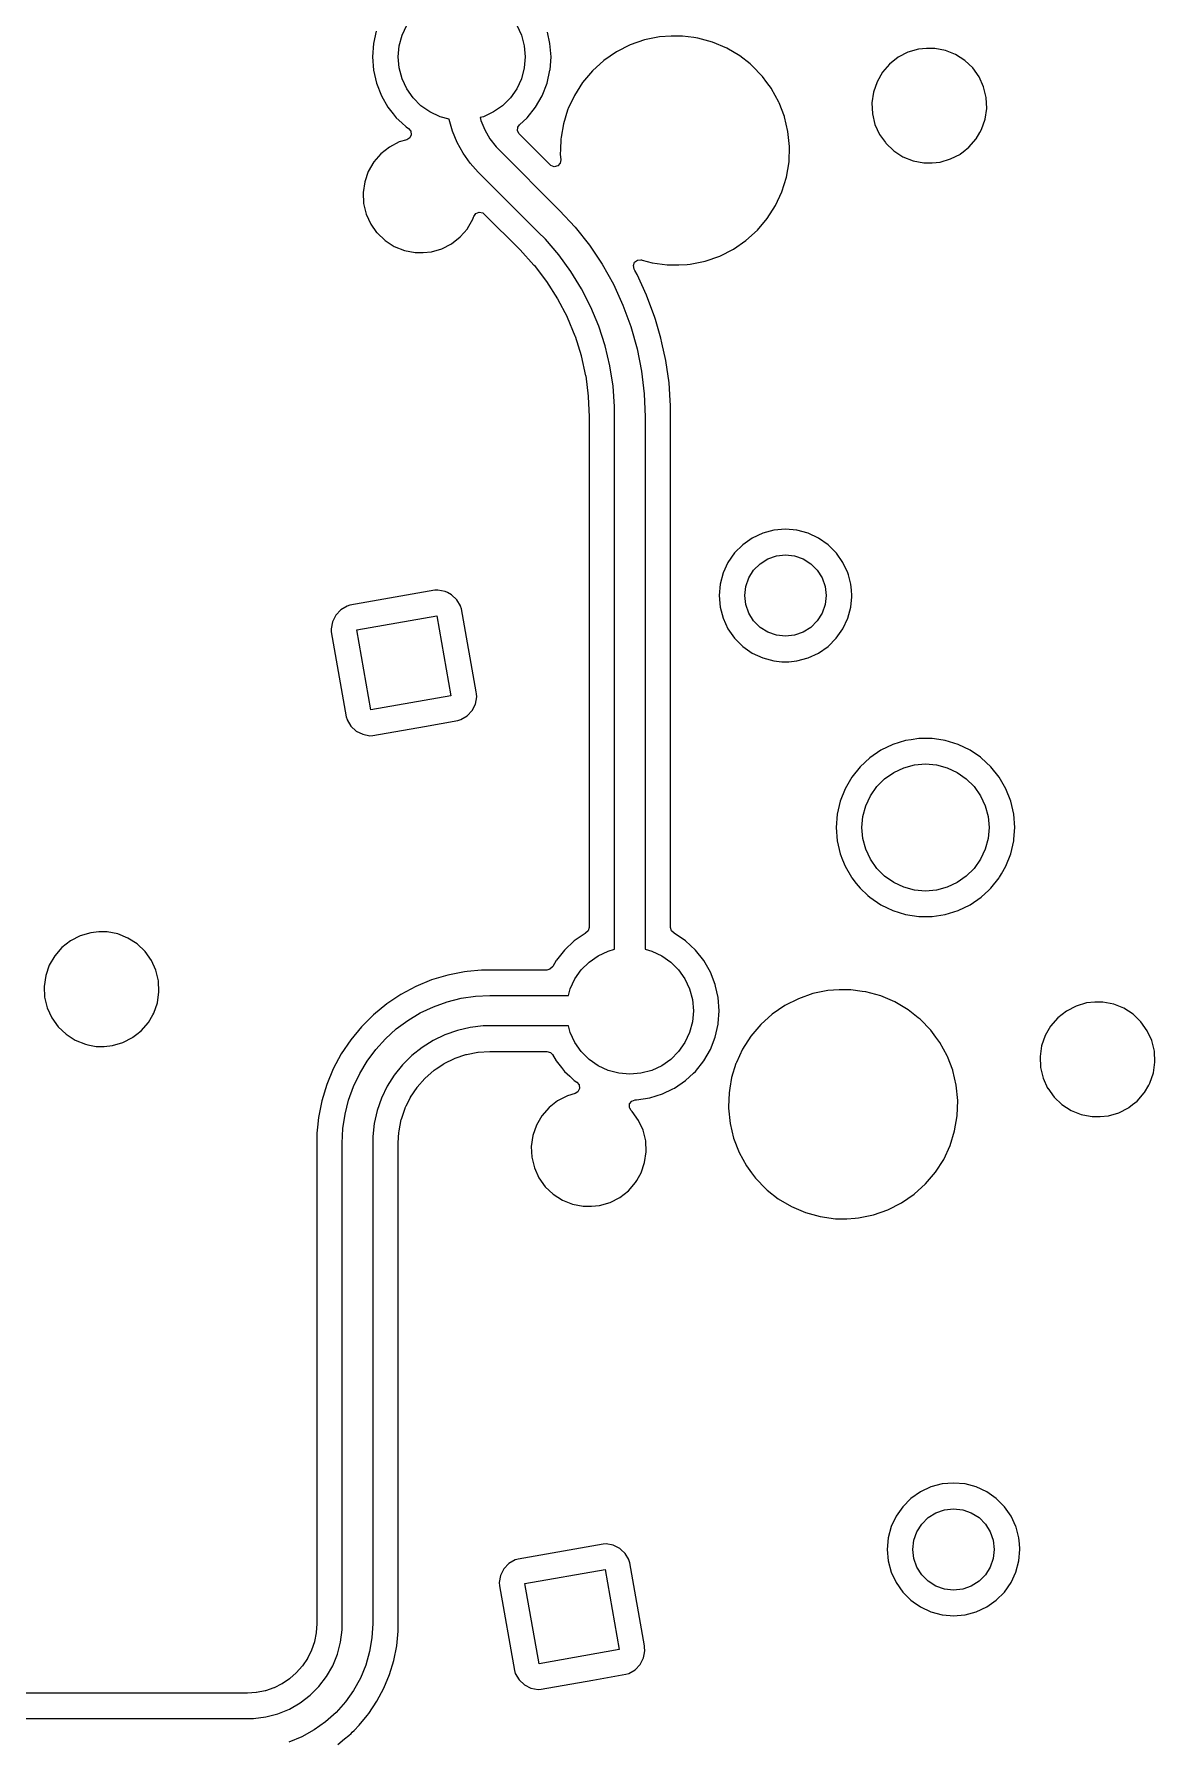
# Model space of a CAD drawing. Extents: x 68 to 346, y -197 to -84.
# Drawn here: x 292.09 to 314.13, y -155.06 to -121.51 of the extents above; entities that cross this region are included whole.
import ezdxf

# ---------------------------------------------------------------- set-up
doc = ezdxf.new("R2010")
doc.units = 0
doc.layers.add('BLACK', color=7, linetype='CONTINUOUS')

msp = doc.modelspace()

# ---------------------------------------------------------------- linework, layer by layer
at = {"layer": 'BLACK', "linetype": 'CONTINUOUS'}
for p, q in [((298.819, -121.449), (298.763, -121.693)), ((299.325, -121.527), (299.417, -121.33)), ((301.582, -121.33), (301.674, -121.527)), ((298.763, -121.693), (298.744, -121.955)), ((298.763, -121.693), (298.763, -121.693)), ((299.249, -121.955), (299.268, -121.738)), ((299.268, -121.738), (299.325, -121.527)), ((301.674, -121.527), (301.73, -121.738)), ((301.73, -121.738), (301.749, -121.955)), ((302.235, -121.693), (302.183, -121.465)), ((302.255, -121.955), (302.235, -121.693)), ((302.235, -121.693), (302.235, -121.693)), ((302.235, -121.693), (302.235, -121.693)), ((303.812, -121.718), (303.543, -121.854)), ((304.096, -121.619), (303.812, -121.718)), ((303.812, -121.718), (303.812, -121.718)), ((304.392, -121.559), (304.096, -121.619)), ((304.617, -121.544), (304.392, -121.559)), ((304.392, -121.559), (304.392, -121.559)), ((304.843, -121.544), (304.617, -121.544)), ((304.617, -121.544), (304.617, -121.544)), ((305.067, -121.574), (304.843, -121.544)), ((305.142, -121.584), (305.067, -121.574)), ((305.432, -121.664), (305.142, -121.584)), ((305.71, -121.782), (305.432, -121.664)), ((305.432, -121.664), (305.432, -121.664)), ((305.969, -121.935), (305.71, -121.782)), ((309.642, -121.787), (309.481, -121.802)), ((309.803, -121.787), (309.642, -121.787)), ((310.014, -121.828), (309.803, -121.787)), ((309.803, -121.787), (309.803, -121.787)), ((298.744, -121.955), (298.744, -121.955)), ((298.744, -121.955), (298.763, -122.217)), ((299.268, -122.172), (299.249, -121.955)), ((301.749, -121.955), (301.73, -122.172)), ((302.236, -122.208), (302.255, -121.955)), ((302.255, -121.955), (302.255, -121.955)), ((303.294, -122.025), (303.071, -122.227)), ((303.543, -121.854), (303.294, -122.025)), ((306.169, -122.093), (305.969, -121.935)), ((305.969, -121.935), (305.969, -121.935)), ((305.969, -121.935), (305.969, -121.935)), ((306.205, -122.122), (306.169, -122.093)), ((306.415, -122.339), (306.205, -122.122)), ((308.915, -122.094), (308.774, -122.257)), ((309.084, -121.962), (308.915, -122.094)), ((308.915, -122.094), (308.915, -122.094)), ((309.275, -121.863), (309.084, -121.962)), ((309.481, -121.802), (309.275, -121.863)), ((309.481, -121.802), (309.481, -121.802)), ((310.213, -121.908), (310.014, -121.828)), ((310.394, -122.024), (310.213, -121.908)), ((310.55, -122.172), (310.394, -122.024)), ((298.763, -122.217), (298.763, -122.217)), ((298.763, -122.217), (298.822, -122.472)), ((299.325, -122.382), (299.268, -122.172)), ((299.417, -122.58), (299.325, -122.382)), ((301.674, -122.382), (301.582, -122.58)), ((301.73, -122.172), (301.674, -122.382)), ((302.177, -122.472), (302.235, -122.217)), ((302.235, -122.217), (302.236, -122.208)), ((302.876, -122.457), (302.714, -122.711)), ((303.071, -122.227), (302.876, -122.457)), ((306.502, -122.457), (306.415, -122.339)), ((306.589, -122.575), (306.502, -122.457)), ((308.667, -122.443), (308.596, -122.646)), ((308.774, -122.257), (308.667, -122.443)), ((310.674, -122.347), (310.55, -122.172)), ((310.55, -122.172), (310.55, -122.172)), ((310.55, -122.172), (310.55, -122.172)), ((310.764, -122.543), (310.674, -122.347)), ((298.822, -122.472), (298.822, -122.472)), ((298.822, -122.472), (298.822, -122.472)), ((298.822, -122.472), (298.918, -122.717)), ((298.918, -122.717), (299.049, -122.944)), ((299.542, -122.758), (299.417, -122.58)), ((299.696, -122.913), (299.542, -122.758)), ((301.457, -122.758), (301.303, -122.913)), ((301.582, -122.58), (301.457, -122.758)), ((301.95, -122.944), (302.081, -122.717)), ((302.081, -122.717), (302.177, -122.472)), ((302.714, -122.711), (302.594, -122.971)), ((302.714, -122.711), (302.714, -122.711)), ((306.593, -122.581), (306.589, -122.575)), ((306.738, -122.845), (306.593, -122.581)), ((308.596, -122.646), (308.566, -122.859)), ((308.596, -122.646), (308.596, -122.646)), ((310.814, -122.752), (310.764, -122.543)), ((310.824, -122.966), (310.814, -122.752)), ((299.049, -122.944), (299.152, -123.074)), ((299.152, -123.074), (299.212, -123.149)), ((299.874, -123.037), (299.696, -122.913)), ((300.072, -123.13), (299.874, -123.037)), ((300.251, -123.178), (300.072, -123.13)), ((300.927, -123.13), (300.861, -123.147)), ((301.124, -123.037), (300.927, -123.13)), ((301.303, -122.913), (301.124, -123.037)), ((301.786, -123.149), (301.95, -122.944)), ((302.582, -123.003), (302.498, -123.272)), ((302.587, -122.984), (302.582, -123.003)), ((302.594, -122.971), (302.587, -122.984)), ((306.743, -122.859), (306.738, -122.845)), ((306.847, -123.127), (306.743, -122.859)), ((306.848, -123.134), (306.847, -123.127)), ((306.847, -123.127), (306.847, -123.127)), ((306.847, -123.127), (306.847, -123.127)), ((306.916, -123.42), (306.848, -123.134)), ((308.566, -122.859), (308.566, -122.859)), ((308.566, -122.859), (308.576, -123.074)), ((308.576, -123.074), (308.627, -123.282)), ((310.794, -123.179), (310.824, -122.966)), ((299.212, -123.149), (299.324, -123.252)), ((299.324, -123.252), (299.405, -123.327)), ((299.405, -123.327), (299.455, -123.362)), ((299.455, -123.362), (299.499, -123.416)), ((299.499, -123.416), (299.507, -123.485)), ((300.253, -123.187), (300.251, -123.178)), ((300.319, -123.417), (300.253, -123.187)), ((300.41, -123.637), (300.319, -123.417)), ((300.861, -123.147), (300.877, -123.206)), ((300.877, -123.206), (300.954, -123.391)), ((300.954, -123.391), (301.054, -123.565)), ((301.596, -123.408), (301.601, -123.339)), ((301.63, -123.47), (301.596, -123.408)), ((301.601, -123.339), (301.633, -123.291)), ((301.668, -123.508), (301.63, -123.47)), ((301.633, -123.291), (301.786, -123.149)), ((302.498, -123.272), (302.454, -123.534)), ((306.947, -123.719), (306.916, -123.42)), ((308.627, -123.282), (308.627, -123.282)), ((308.627, -123.282), (308.716, -123.478)), ((310.617, -123.567), (310.69, -123.441)), ((310.69, -123.441), (310.724, -123.382)), ((310.724, -123.382), (310.794, -123.179)), ((299.078, -123.726), (298.909, -123.859)), ((299.269, -123.627), (299.078, -123.726)), ((299.42, -123.583), (299.269, -123.627)), ((299.476, -123.548), (299.42, -123.583)), ((299.507, -123.485), (299.476, -123.548)), ((300.526, -123.847), (300.41, -123.637)), ((301.054, -123.565), (301.176, -123.724)), ((301.176, -123.724), (301.247, -123.795)), ((301.247, -123.795), (301.247, -123.795)), ((301.247, -123.795), (301.247, -123.795)), ((301.247, -123.795), (302.425, -124.973)), ((302.238, -124.078), (301.668, -123.508)), ((301.668, -123.508), (301.668, -123.508)), ((302.441, -123.775), (302.438, -123.87)), ((302.448, -123.569), (302.441, -123.775)), ((302.454, -123.534), (302.448, -123.569)), ((306.937, -124.021), (306.947, -123.719)), ((308.716, -123.478), (308.716, -123.478)), ((308.716, -123.478), (308.716, -123.478)), ((308.716, -123.478), (308.831, -123.639)), ((308.831, -123.639), (308.841, -123.653)), ((308.841, -123.653), (308.841, -123.653)), ((308.841, -123.653), (308.996, -123.801)), ((308.996, -123.801), (308.996, -123.801)), ((308.996, -123.801), (308.996, -123.801)), ((308.996, -123.801), (309.177, -123.918)), ((310.362, -123.82), (310.475, -123.731)), ((310.475, -123.731), (310.616, -123.568)), ((310.616, -123.568), (310.617, -123.567)), ((298.769, -124.021), (298.661, -124.207)), ((298.909, -123.859), (298.769, -124.021)), ((298.909, -123.859), (298.909, -123.859)), ((300.664, -124.041), (300.526, -123.847)), ((300.823, -124.22), (300.664, -124.041)), ((302.254, -124.092), (302.238, -124.078)), ((302.32, -124.114), (302.254, -124.092)), ((302.388, -124.097), (302.32, -124.114)), ((302.436, -124.046), (302.388, -124.097)), ((302.449, -123.978), (302.436, -124.046)), ((302.438, -123.87), (302.449, -123.978)), ((306.886, -124.318), (306.937, -124.021)), ((309.177, -123.918), (309.377, -123.997)), ((309.377, -123.997), (309.482, -124.018)), ((309.482, -124.018), (309.588, -124.038)), ((309.588, -124.038), (309.588, -124.038)), ((309.588, -124.038), (309.749, -124.038)), ((309.749, -124.038), (309.909, -124.023)), ((309.749, -124.038), (309.749, -124.038)), ((309.909, -124.023), (310.115, -123.962)), ((310.115, -123.962), (310.306, -123.864)), ((310.306, -123.864), (310.311, -123.86)), ((310.311, -123.86), (310.362, -123.82)), ((298.591, -124.41), (298.56, -124.623)), ((298.661, -124.207), (298.591, -124.41)), ((298.591, -124.41), (298.591, -124.41)), ((302.001, -125.398), (300.823, -124.22)), ((300.823, -124.22), (300.823, -124.22)), ((306.797, -124.605), (306.886, -124.318)), ((298.56, -124.623), (298.56, -124.623)), ((298.56, -124.623), (298.57, -124.838)), ((306.67, -124.879), (306.797, -124.605)), ((298.57, -124.838), (298.621, -125.047)), ((298.621, -125.047), (298.621, -125.047)), ((298.621, -125.047), (298.71, -125.242)), ((300.611, -125.332), (300.718, -125.147)), ((300.718, -125.147), (300.732, -125.105)), ((300.732, -125.105), (300.737, -125.093)), ((300.737, -125.093), (300.777, -125.036)), ((300.777, -125.036), (300.842, -125.01)), ((300.842, -125.01), (300.911, -125.023)), ((300.911, -125.023), (300.941, -125.046)), ((300.941, -125.046), (301.647, -125.752)), ((302.425, -124.973), (302.425, -124.973)), ((302.425, -124.973), (302.731, -125.304)), ((306.314, -125.363), (306.508, -125.133)), ((306.508, -125.133), (306.67, -124.879)), ((298.71, -125.242), (298.71, -125.242)), ((298.71, -125.242), (298.71, -125.242)), ((298.71, -125.242), (298.826, -125.405)), ((298.826, -125.405), (298.835, -125.417)), ((298.835, -125.417), (298.835, -125.417)), ((298.835, -125.417), (298.991, -125.566)), ((300.47, -125.495), (300.61, -125.333)), ((300.61, -125.333), (300.611, -125.332)), ((302.144, -125.54), (302.001, -125.398)), ((302.001, -125.398), (302.001, -125.398)), ((302.001, -125.398), (302.001, -125.398)), ((302.001, -125.398), (302.001, -125.398)), ((302.731, -125.304), (303.011, -125.658)), ((306.09, -125.565), (306.314, -125.363)), ((298.991, -125.566), (298.991, -125.566)), ((298.991, -125.566), (298.991, -125.566)), ((298.991, -125.566), (299.171, -125.682)), ((299.171, -125.682), (299.371, -125.762)), ((299.371, -125.762), (299.476, -125.782)), ((299.476, -125.782), (299.582, -125.802)), ((299.582, -125.802), (299.582, -125.802)), ((299.582, -125.802), (299.743, -125.802)), ((299.743, -125.802), (299.903, -125.787)), ((299.743, -125.802), (299.743, -125.802)), ((299.903, -125.787), (300.11, -125.727)), ((300.11, -125.727), (300.301, -125.628)), ((300.301, -125.628), (300.47, -125.495)), ((301.647, -125.752), (301.919, -126.048)), ((302.406, -125.848), (302.144, -125.54)), ((303.011, -125.658), (303.261, -126.033)), ((305.573, -125.871), (305.842, -125.735)), ((305.842, -125.735), (306.09, -125.565)), ((301.919, -126.048), (301.922, -126.052)), ((301.922, -126.052), (302.166, -126.369)), ((302.644, -126.175), (302.406, -125.848)), ((303.261, -126.033), (303.481, -126.427)), ((303.875, -126.058), (303.9, -125.993)), ((303.89, -126.126), (303.875, -126.058)), ((303.905, -126.153), (303.89, -126.126)), ((303.9, -125.993), (303.956, -125.951)), ((303.951, -126.237), (303.905, -126.153)), ((303.956, -125.951), (304.025, -125.946)), ((304.025, -125.946), (304.032, -125.947)), ((304.032, -125.947), (304.047, -125.951)), ((304.047, -125.951), (304.243, -126.005)), ((304.243, -126.005), (304.542, -126.045)), ((304.542, -126.045), (304.542, -126.045)), ((304.542, -126.045), (304.768, -126.045)), ((304.768, -126.045), (304.931, -126.034)), ((304.931, -126.034), (304.993, -126.03)), ((304.993, -126.03), (305.288, -125.97)), ((305.288, -125.97), (305.573, -125.871)), ((302.166, -126.369), (302.169, -126.374)), ((302.169, -126.374), (302.383, -126.71)), ((302.855, -126.519), (302.644, -126.175)), ((303.481, -126.427), (303.67, -126.836)), ((304.136, -126.643), (303.951, -126.237)), ((303.951, -126.237), (303.951, -126.237)), ((303.951, -126.237), (303.951, -126.237)), ((302.383, -126.71), (302.386, -126.715)), ((302.386, -126.715), (302.571, -127.069)), ((303.038, -126.879), (302.855, -126.519)), ((304.161, -126.71), (304.136, -126.643)), ((304.136, -126.643), (304.136, -126.643)), ((304.292, -127.061), (304.161, -126.71)), ((302.571, -127.069), (302.573, -127.074)), ((302.573, -127.074), (302.726, -127.443)), ((303.193, -127.252), (303.038, -126.879)), ((303.67, -126.836), (303.826, -127.259)), ((304.309, -127.118), (304.292, -127.061)), ((304.418, -127.489), (304.309, -127.118)), ((302.726, -127.443), (302.728, -127.449)), ((302.728, -127.449), (302.848, -127.829)), ((303.318, -127.637), (303.193, -127.252)), ((303.826, -127.259), (303.949, -127.693)), ((304.438, -127.581), (304.418, -127.489)), ((304.418, -127.489), (304.418, -127.489)), ((304.418, -127.489), (304.418, -127.489)), ((302.848, -127.829), (302.849, -127.835)), ((302.849, -127.835), (302.936, -128.225)), ((303.412, -128.029), (303.318, -127.637)), ((303.949, -127.693), (304.036, -128.135)), ((304.512, -127.924), (304.438, -127.581)), ((303.475, -128.428), (303.412, -128.029)), ((304.036, -128.135), (304.089, -128.583)), ((304.576, -128.366), (304.512, -127.924)), ((302.936, -128.225), (302.937, -128.23)), ((302.937, -128.23), (302.989, -128.626)), ((303.507, -128.831), (303.475, -128.428)), ((304.601, -128.712), (304.576, -128.366)), ((302.989, -128.626), (302.989, -128.631)), ((302.989, -128.631), (303.007, -129.032)), ((303.507, -129.033), (303.507, -128.831)), ((304.089, -128.583), (304.107, -129.033)), ((304.608, -128.81), (304.601, -128.712)), ((304.608, -129.033), (304.608, -128.81)), ((303.007, -129.032), (303.007, -139.08)), ((303.507, -139.507), (303.507, -129.033)), ((303.507, -129.033), (303.507, -129.033)), ((304.107, -129.033), (304.107, -129.033)), ((304.107, -129.033), (304.107, -129.033)), ((304.107, -129.033), (304.107, -139.507)), ((304.608, -129.085), (304.608, -129.033)), ((304.608, -129.033), (304.608, -129.033)), ((304.608, -132.55), (304.608, -129.085)), ((304.608, -129.085), (304.608, -129.085)), ((306.213, -131.42), (306.027, -131.55)), ((306.419, -131.324), (306.213, -131.42)), ((306.213, -131.42), (306.213, -131.42)), ((306.639, -131.265), (306.419, -131.324)), ((306.419, -131.324), (306.419, -131.324)), ((306.866, -131.245), (306.639, -131.265)), ((306.639, -131.265), (306.639, -131.265)), ((307.092, -131.265), (306.866, -131.245)), ((306.866, -131.245), (306.866, -131.245)), ((307.312, -131.324), (307.092, -131.265)), ((307.092, -131.265), (307.092, -131.265)), ((307.092, -131.265), (307.092, -131.265)), ((307.092, -131.265), (307.092, -131.265)), ((307.092, -131.265), (307.092, -131.265)), ((307.518, -131.42), (307.312, -131.324)), ((307.312, -131.324), (307.312, -131.324)), ((307.705, -131.55), (307.518, -131.42)), ((307.518, -131.42), (307.518, -131.42)), ((305.866, -131.711), (305.735, -131.898)), ((306.027, -131.55), (305.866, -131.711)), ((306.367, -131.925), (306.519, -131.83)), ((306.519, -131.83), (306.688, -131.77)), ((306.688, -131.77), (306.866, -131.75)), ((306.866, -131.75), (307.044, -131.77)), ((307.044, -131.77), (307.213, -131.83)), ((307.213, -131.83), (307.365, -131.925)), ((307.866, -131.711), (307.705, -131.55)), ((307.871, -131.718), (307.866, -131.711)), ((307.996, -131.898), (307.871, -131.718)), ((305.639, -132.104), (305.58, -132.324)), ((305.735, -131.898), (305.639, -132.104)), ((305.639, -132.104), (305.639, -132.104)), ((305.735, -131.898), (305.735, -131.898)), ((306.145, -132.203), (306.24, -132.052)), ((306.24, -132.052), (306.367, -131.925)), ((307.365, -131.925), (307.491, -132.052)), ((307.491, -132.052), (307.587, -132.203)), ((308.091, -132.1), (307.996, -131.898)), ((308.092, -132.104), (308.091, -132.1)), ((308.103, -132.144), (308.092, -132.104)), ((308.092, -132.104), (308.092, -132.104)), ((308.151, -132.324), (308.103, -132.144)), ((299.971, -132.446), (298.301, -132.74)), ((300.03, -132.442), (299.971, -132.446)), ((299.971, -132.446), (299.971, -132.446)), ((300.172, -132.468), (300.03, -132.442)), ((300.03, -132.442), (300.03, -132.442)), ((300.219, -132.491), (300.172, -132.468)), ((300.172, -132.468), (300.172, -132.468)), ((300.172, -132.468), (300.172, -132.468)), ((300.3, -132.533), (300.219, -132.491)), ((300.405, -132.631), (300.3, -132.533)), ((305.58, -132.324), (305.56, -132.55)), ((305.58, -132.324), (305.58, -132.324)), ((306.066, -132.55), (306.086, -132.372)), ((306.086, -132.372), (306.145, -132.203)), ((307.587, -132.203), (307.646, -132.372)), ((307.646, -132.372), (307.666, -132.55)), ((308.162, -132.442), (308.151, -132.324)), ((308.171, -132.55), (308.162, -132.442)), ((298.119, -132.83), (298.021, -132.935)), ((298.243, -132.757), (298.119, -132.83)), ((298.119, -132.83), (298.119, -132.83)), ((298.119, -132.83), (298.119, -132.83)), ((298.248, -132.755), (298.243, -132.757)), ((298.243, -132.757), (298.243, -132.757)), ((298.301, -132.74), (298.248, -132.755)), ((298.301, -132.74), (298.301, -132.74)), ((298.301, -132.74), (298.301, -132.74)), ((300.476, -132.752), (300.405, -132.631)), ((300.405, -132.631), (300.405, -132.631)), ((300.405, -132.631), (300.405, -132.631)), ((300.478, -132.755), (300.476, -132.752)), ((300.495, -132.813), (300.478, -132.755)), ((300.783, -134.445), (300.495, -132.813)), ((300.495, -132.813), (300.495, -132.813)), ((300.495, -132.813), (300.495, -132.813)), ((304.608, -134.587), (304.608, -132.55)), ((305.56, -132.55), (305.56, -132.55)), ((305.56, -132.55), (305.58, -132.777)), ((305.58, -132.777), (305.58, -132.777)), ((305.58, -132.777), (305.639, -132.997)), ((306.086, -132.728), (306.066, -132.55)), ((306.145, -132.897), (306.086, -132.728)), ((307.646, -132.728), (307.587, -132.897)), ((307.666, -132.55), (307.646, -132.728)), ((308.092, -132.997), (308.151, -132.777)), ((308.151, -132.777), (308.169, -132.576)), ((308.169, -132.576), (308.171, -132.55)), ((308.171, -132.55), (308.171, -132.55)), ((297.93, -133.203), (297.929, -133.205)), ((297.929, -133.205), (297.934, -133.264)), ((297.956, -133.063), (297.93, -133.203)), ((298.021, -132.935), (297.956, -133.063)), ((297.956, -133.063), (297.956, -133.063)), ((297.956, -133.063), (297.956, -133.063)), ((298.021, -132.935), (298.021, -132.935)), ((298.435, -133.225), (300.01, -132.947)), ((300.01, -132.947), (300.288, -134.523)), ((305.639, -132.997), (305.639, -132.997)), ((305.639, -132.997), (305.735, -133.203)), ((305.735, -133.203), (305.735, -133.203)), ((305.735, -133.203), (305.866, -133.39)), ((306.24, -133.049), (306.145, -132.897)), ((306.367, -133.176), (306.24, -133.049)), ((306.519, -133.271), (306.367, -133.176)), ((307.365, -133.176), (307.213, -133.271)), ((307.491, -133.049), (307.365, -133.176)), ((307.587, -132.897), (307.491, -133.049)), ((307.866, -133.39), (307.996, -133.203)), ((307.996, -133.203), (308.092, -132.997)), ((297.934, -133.264), (297.934, -133.264)), ((297.934, -133.264), (298.228, -134.934)), ((298.713, -134.8), (298.435, -133.225)), ((305.866, -133.39), (306.027, -133.55)), ((306.688, -133.33), (306.519, -133.271)), ((306.866, -133.35), (306.688, -133.33)), ((307.044, -133.33), (306.866, -133.35)), ((307.213, -133.271), (307.044, -133.33)), ((307.705, -133.55), (307.866, -133.39)), ((306.027, -133.55), (306.073, -133.583)), ((306.073, -133.583), (306.213, -133.681)), ((306.213, -133.681), (306.419, -133.777)), ((306.419, -133.777), (306.639, -133.836)), ((306.639, -133.836), (306.797, -133.85)), ((306.797, -133.85), (306.866, -133.856)), ((306.866, -133.856), (306.935, -133.85)), ((306.866, -133.856), (306.866, -133.856)), ((306.866, -133.856), (306.866, -133.856)), ((306.935, -133.85), (307.092, -133.836)), ((307.092, -133.836), (307.312, -133.777)), ((307.312, -133.777), (307.518, -133.681)), ((307.518, -133.681), (307.705, -133.55)), ((300.288, -134.523), (298.713, -134.8)), ((300.767, -134.684), (300.794, -134.543)), ((300.789, -134.483), (300.783, -134.445)), ((300.794, -134.543), (300.789, -134.483)), ((300.604, -134.917), (300.702, -134.813)), ((300.702, -134.813), (300.767, -134.684)), ((304.608, -137.111), (304.608, -134.587)), ((298.228, -134.934), (298.228, -134.934)), ((298.228, -134.934), (298.228, -134.934)), ((298.228, -134.934), (298.244, -134.99)), ((298.244, -134.99), (298.245, -134.992)), ((298.245, -134.992), (298.245, -134.992)), ((298.245, -134.992), (298.318, -135.116)), ((298.318, -135.116), (298.318, -135.116)), ((298.318, -135.116), (298.318, -135.116)), ((298.318, -135.116), (298.423, -135.215)), ((298.423, -135.215), (298.551, -135.279)), ((298.752, -135.302), (299.769, -135.122)), ((299.769, -135.122), (300.422, -135.007)), ((300.422, -135.007), (300.48, -134.99)), ((300.422, -135.007), (300.422, -135.007)), ((300.422, -135.007), (300.422, -135.007)), ((300.48, -134.99), (300.604, -134.917)), ((298.551, -135.279), (298.551, -135.279)), ((298.551, -135.279), (298.693, -135.306)), ((298.693, -135.306), (298.752, -135.302)), ((308.978, -135.477), (308.742, -135.591)), ((309.229, -135.4), (308.978, -135.477)), ((309.336, -135.384), (309.229, -135.4)), ((309.229, -135.4), (309.229, -135.4)), ((309.229, -135.4), (309.229, -135.4)), ((309.488, -135.361), (309.336, -135.384)), ((309.751, -135.361), (309.488, -135.361)), ((309.488, -135.361), (309.488, -135.361)), ((309.885, -135.381), (309.751, -135.361)), ((309.751, -135.361), (309.751, -135.361)), ((310.01, -135.4), (309.885, -135.381)), ((310.261, -135.477), (310.01, -135.4)), ((310.01, -135.4), (310.01, -135.4)), ((310.01, -135.4), (310.01, -135.4)), ((310.497, -135.591), (310.261, -135.477)), ((310.261, -135.477), (310.261, -135.477)), ((308.525, -135.739), (308.333, -135.917)), ((308.742, -135.591), (308.525, -135.739)), ((308.742, -135.591), (308.742, -135.591)), ((309.192, -135.937), (309.403, -135.88)), ((309.403, -135.88), (309.62, -135.861)), ((309.62, -135.861), (309.837, -135.88)), ((309.837, -135.88), (310.047, -135.937)), ((310.7, -135.729), (310.497, -135.591)), ((310.497, -135.591), (310.497, -135.591)), ((310.497, -135.591), (310.497, -135.591)), ((310.497, -135.591), (310.497, -135.591)), ((310.714, -135.739), (310.7, -135.729)), ((310.906, -135.917), (310.714, -135.739)), ((308.169, -136.123), (308.038, -136.35)), ((308.333, -135.917), (308.169, -136.123)), ((308.662, -136.308), (308.816, -136.154)), ((308.816, -136.154), (308.995, -136.029)), ((308.995, -136.029), (309.192, -135.937)), ((310.047, -135.937), (310.245, -136.029)), ((310.245, -136.029), (310.423, -136.154)), ((310.423, -136.154), (310.577, -136.308)), ((311.07, -136.123), (310.906, -135.917)), ((310.906, -135.917), (310.906, -135.917)), ((310.906, -135.917), (310.906, -135.917)), ((311.201, -136.35), (311.07, -136.123)), ((308.038, -136.35), (307.942, -136.594)), ((308.445, -136.684), (308.537, -136.486)), ((308.537, -136.486), (308.662, -136.308)), ((310.577, -136.308), (310.702, -136.486)), ((310.702, -136.486), (310.794, -136.684)), ((311.297, -136.594), (311.201, -136.35)), ((307.884, -136.85), (307.864, -137.111)), ((307.942, -136.594), (307.884, -136.85)), ((307.884, -136.85), (307.884, -136.85)), ((307.942, -136.594), (307.942, -136.594)), ((308.37, -137.111), (308.389, -136.894)), ((308.389, -136.894), (308.445, -136.684)), ((310.794, -136.684), (310.851, -136.894)), ((310.851, -136.894), (310.87, -137.111)), ((311.355, -136.85), (311.297, -136.594)), ((311.375, -137.111), (311.355, -136.85)), ((311.355, -136.85), (311.355, -136.85)), ((311.355, -136.85), (311.355, -136.85)), ((304.608, -139.08), (304.608, -137.111)), ((307.864, -137.111), (307.864, -137.111)), ((307.864, -137.111), (307.884, -137.373)), ((308.389, -137.329), (308.37, -137.111)), ((310.87, -137.111), (310.851, -137.329)), ((311.358, -137.344), (311.375, -137.111)), ((311.375, -137.111), (311.375, -137.111)), ((307.884, -137.373), (307.884, -137.373)), ((307.884, -137.373), (307.942, -137.629)), ((308.445, -137.539), (308.389, -137.329)), ((308.537, -137.736), (308.445, -137.539)), ((310.794, -137.539), (310.702, -137.736)), ((310.851, -137.329), (310.794, -137.539)), ((311.297, -137.629), (311.355, -137.373)), ((311.355, -137.373), (311.358, -137.344)), ((307.942, -137.629), (307.942, -137.629)), ((307.942, -137.629), (307.942, -137.629)), ((307.942, -137.629), (307.989, -137.749)), ((307.989, -137.749), (308.038, -137.873)), ((308.038, -137.873), (308.164, -138.091)), ((308.662, -137.915), (308.537, -137.736)), ((310.702, -137.736), (310.577, -137.915)), ((311.116, -138.021), (311.201, -137.873)), ((311.201, -137.873), (311.297, -137.629)), ((308.164, -138.091), (308.169, -138.1)), ((308.169, -138.1), (308.259, -138.213)), ((308.259, -138.213), (308.333, -138.305)), ((308.816, -138.069), (308.662, -137.915)), ((308.995, -138.194), (308.816, -138.069)), ((309.192, -138.286), (308.995, -138.194)), ((310.245, -138.194), (310.047, -138.286)), ((310.423, -138.069), (310.245, -138.194)), ((310.577, -137.915), (310.423, -138.069)), ((310.906, -138.305), (311.07, -138.1)), ((311.07, -138.1), (311.076, -138.091)), ((311.076, -138.091), (311.116, -138.021)), ((308.333, -138.305), (308.484, -138.446)), ((308.484, -138.446), (308.525, -138.484)), ((308.525, -138.484), (308.742, -138.632)), ((309.403, -138.342), (309.192, -138.286)), ((309.62, -138.361), (309.403, -138.342)), ((309.837, -138.342), (309.62, -138.361)), ((310.047, -138.286), (309.837, -138.342)), ((310.497, -138.632), (310.714, -138.484)), ((310.714, -138.484), (310.865, -138.344)), ((310.865, -138.344), (310.906, -138.305)), ((310.906, -138.305), (310.906, -138.305)), ((310.906, -138.305), (310.906, -138.305)), ((308.742, -138.632), (308.742, -138.632)), ((308.742, -138.632), (308.742, -138.632)), ((308.742, -138.632), (308.742, -138.632)), ((308.742, -138.632), (308.867, -138.692)), ((308.867, -138.692), (308.978, -138.746)), ((308.978, -138.746), (308.978, -138.746)), ((308.978, -138.746), (308.978, -138.746)), ((308.978, -138.746), (309.229, -138.823)), ((309.229, -138.823), (309.488, -138.862)), ((309.488, -138.862), (309.751, -138.862)), ((309.751, -138.862), (310.01, -138.823)), ((310.01, -138.823), (310.261, -138.746)), ((310.261, -138.746), (310.497, -138.632)), ((292.995, -139.241), (292.804, -139.34)), ((293.202, -139.181), (292.995, -139.241)), ((293.362, -139.166), (293.202, -139.181)), ((293.202, -139.181), (293.202, -139.181)), ((293.523, -139.166), (293.362, -139.166)), ((293.734, -139.206), (293.523, -139.166)), ((293.523, -139.166), (293.523, -139.166)), ((293.934, -139.286), (293.734, -139.206)), ((302.929, -139.195), (302.713, -139.343)), ((302.936, -139.192), (302.929, -139.195)), ((302.987, -139.147), (302.936, -139.192)), ((303.007, -139.08), (302.987, -139.147)), ((304.626, -139.145), (304.608, -139.08)), ((304.678, -139.192), (304.626, -139.145)), ((304.685, -139.195), (304.678, -139.192)), ((304.873, -139.324), (304.685, -139.195)), ((304.685, -139.195), (304.685, -139.195)), ((304.685, -139.195), (304.685, -139.195)), ((292.635, -139.473), (292.495, -139.635)), ((292.804, -139.34), (292.635, -139.473)), ((292.635, -139.473), (292.635, -139.473)), ((294.114, -139.402), (293.934, -139.286)), ((294.27, -139.551), (294.114, -139.402)), ((294.395, -139.726), (294.27, -139.551)), ((294.27, -139.551), (294.27, -139.551)), ((294.27, -139.551), (294.27, -139.551)), ((302.52, -139.522), (302.361, -139.722)), ((302.713, -139.343), (302.52, -139.522)), ((303.182, -139.633), (303.38, -139.541)), ((303.38, -139.541), (303.507, -139.507)), ((304.107, -139.507), (304.235, -139.541)), ((304.235, -139.541), (304.432, -139.633)), ((304.902, -139.343), (304.873, -139.324)), ((305.094, -139.522), (304.902, -139.343)), ((305.258, -139.727), (305.094, -139.522)), ((305.094, -139.522), (305.094, -139.522)), ((305.094, -139.522), (305.094, -139.522)), ((292.387, -139.821), (292.317, -140.025)), ((292.495, -139.635), (292.387, -139.821)), ((294.484, -139.921), (294.395, -139.726)), ((300.885, -139.915), (300.608, -139.942)), ((301.052, -139.915), (300.885, -139.915)), ((301.104, -139.915), (301.052, -139.915)), ((302.176, -139.915), (301.104, -139.915)), ((301.104, -139.915), (301.104, -139.915)), ((302.233, -139.901), (302.176, -139.915)), ((302.284, -139.853), (302.233, -139.901)), ((302.289, -139.844), (302.284, -139.853)), ((302.357, -139.727), (302.289, -139.844)), ((302.361, -139.722), (302.357, -139.727)), ((302.725, -140.091), (302.85, -139.912)), ((302.85, -139.912), (303.004, -139.758)), ((303.004, -139.758), (303.182, -139.633)), ((304.432, -139.633), (304.611, -139.758)), ((304.611, -139.758), (304.765, -139.912)), ((304.765, -139.912), (304.89, -140.091)), ((305.389, -139.954), (305.258, -139.727)), ((292.317, -140.025), (292.286, -140.237)), ((292.286, -140.237), (292.286, -140.237)), ((292.286, -140.237), (292.296, -140.452)), ((292.317, -140.025), (292.317, -140.025)), ((294.535, -140.13), (294.484, -139.921)), ((294.545, -140.345), (294.535, -140.13)), ((299.596, -140.238), (299.301, -140.396)), ((299.905, -140.11), (299.596, -140.238)), ((299.596, -140.238), (299.596, -140.238)), ((300.225, -140.013), (299.905, -140.11)), ((300.552, -139.948), (300.225, -140.013)), ((300.225, -140.013), (300.225, -140.013)), ((300.225, -140.013), (300.225, -140.013)), ((300.225, -140.013), (300.225, -140.013)), ((300.608, -139.942), (300.552, -139.948)), ((300.552, -139.948), (300.552, -139.948)), ((302.633, -140.288), (302.725, -140.091)), ((304.89, -140.091), (304.982, -140.288)), ((305.485, -140.198), (305.389, -139.954)), ((305.492, -140.231), (305.485, -140.198)), ((305.485, -140.198), (305.485, -140.198)), ((305.485, -140.198), (305.485, -140.198)), ((305.543, -140.454), (305.492, -140.231)), ((292.296, -140.452), (292.347, -140.661)), ((294.444, -140.761), (294.514, -140.558)), ((294.514, -140.558), (294.545, -140.345)), ((299.023, -140.581), (298.764, -140.794)), ((299.301, -140.396), (299.023, -140.581)), ((299.023, -140.581), (299.023, -140.581)), ((299.301, -140.396), (299.301, -140.396)), ((299.942, -140.636), (300.21, -140.541)), ((300.21, -140.541), (300.486, -140.471)), ((300.486, -140.471), (300.768, -140.43)), ((300.768, -140.43), (301.052, -140.416)), ((301.052, -140.416), (301.052, -140.416)), ((301.052, -140.416), (301.052, -140.416)), ((301.052, -140.416), (302.598, -140.416)), ((302.598, -140.416), (302.633, -140.288)), ((304.982, -140.288), (305.038, -140.498)), ((305.038, -140.498), (305.057, -140.716)), ((305.563, -140.716), (305.543, -140.454)), ((305.543, -140.454), (305.543, -140.454)), ((305.543, -140.454), (305.543, -140.454)), ((307.12, -140.479), (306.851, -140.615)), ((307.404, -140.38), (307.12, -140.479)), ((307.12, -140.479), (307.12, -140.479)), ((307.7, -140.32), (307.404, -140.38)), ((307.925, -140.305), (307.7, -140.32)), ((307.7, -140.32), (307.7, -140.32)), ((308.151, -140.305), (307.925, -140.305)), ((307.925, -140.305), (307.925, -140.305)), ((308.375, -140.335), (308.151, -140.305)), ((308.45, -140.345), (308.375, -140.335)), ((308.74, -140.425), (308.45, -140.345)), ((309.018, -140.542), (308.74, -140.425)), ((308.74, -140.425), (308.74, -140.425)), ((309.277, -140.696), (309.018, -140.542)), ((312.789, -140.563), (312.583, -140.624)), ((312.95, -140.548), (312.789, -140.563)), ((312.789, -140.563), (312.789, -140.563)), ((313.111, -140.548), (312.95, -140.548)), ((313.322, -140.588), (313.111, -140.548)), ((313.111, -140.548), (313.111, -140.548)), ((292.347, -140.661), (292.347, -140.661)), ((292.347, -140.661), (292.436, -140.855)), ((292.436, -140.855), (292.436, -140.856)), ((292.436, -140.856), (292.56, -141.03)), ((294.338, -140.945), (294.422, -140.798)), ((294.422, -140.798), (294.444, -140.761)), ((298.682, -140.876), (298.528, -141.03)), ((298.764, -140.794), (298.682, -140.876)), ((298.682, -140.876), (298.682, -140.876)), ((298.764, -140.794), (298.764, -140.794)), ((299.211, -141.074), (299.44, -140.905)), ((299.44, -140.905), (299.684, -140.758)), ((299.684, -140.758), (299.942, -140.636)), ((305.057, -140.716), (305.038, -140.933)), ((305.543, -140.97), (305.563, -140.716)), ((305.563, -140.716), (305.563, -140.716)), ((306.602, -140.785), (306.379, -140.987)), ((306.851, -140.615), (306.602, -140.785)), ((309.477, -140.854), (309.277, -140.696)), ((309.277, -140.696), (309.277, -140.696)), ((309.277, -140.696), (309.277, -140.696)), ((309.513, -140.883), (309.477, -140.854)), ((309.723, -141.099), (309.513, -140.883)), ((312.223, -140.855), (312.082, -141.017)), ((312.392, -140.722), (312.223, -140.855)), ((312.223, -140.855), (312.223, -140.855)), ((312.583, -140.624), (312.392, -140.722)), ((313.521, -140.668), (313.322, -140.588)), ((313.702, -140.785), (313.521, -140.668)), ((313.858, -140.933), (313.702, -140.785)), ((292.56, -141.03), (292.561, -141.031)), ((292.561, -141.031), (292.561, -141.031)), ((292.561, -141.031), (292.717, -141.18)), ((292.717, -141.18), (292.717, -141.18)), ((292.717, -141.18), (292.717, -141.18)), ((292.717, -141.18), (292.897, -141.296)), ((293.836, -141.341), (294.027, -141.242)), ((294.027, -141.242), (294.032, -141.239)), ((294.032, -141.239), (294.106, -141.18)), ((294.106, -141.18), (294.196, -141.109)), ((294.196, -141.109), (294.337, -140.947)), ((294.337, -140.947), (294.338, -140.945)), ((298.528, -141.03), (298.316, -141.288)), ((298.528, -141.03), (298.528, -141.03)), ((299, -141.266), (299.211, -141.074)), ((300.17, -141.187), (299.937, -141.3)), ((300.414, -141.102), (300.17, -141.187)), ((300.666, -141.044), (300.414, -141.102)), ((300.923, -141.016), (300.666, -141.044)), ((301.052, -141.016), (300.923, -141.016)), ((302.598, -141.016), (301.052, -141.016)), ((301.052, -141.016), (301.052, -141.016)), ((301.052, -141.016), (301.052, -141.016)), ((302.633, -141.143), (302.598, -141.016)), ((302.725, -141.341), (302.633, -141.143)), ((304.982, -141.143), (304.89, -141.341)), ((305.038, -140.933), (304.982, -141.143)), ((305.389, -141.477), (305.485, -141.233)), ((305.485, -141.233), (305.543, -140.977)), ((305.543, -140.977), (305.543, -140.97)), ((306.184, -141.217), (306.022, -141.471)), ((306.379, -140.987), (306.184, -141.217)), ((309.821, -141.233), (309.723, -141.099)), ((309.882, -141.315), (309.821, -141.233)), ((311.975, -141.204), (311.904, -141.407)), ((312.082, -141.017), (311.975, -141.204)), ((313.982, -141.108), (313.858, -140.933)), ((313.858, -140.933), (313.858, -140.933)), ((313.858, -140.933), (313.858, -140.933)), ((314.072, -141.303), (313.982, -141.108)), ((292.897, -141.296), (293.097, -141.376)), ((293.097, -141.376), (293.143, -141.385)), ((293.143, -141.385), (293.308, -141.417)), ((293.308, -141.417), (293.308, -141.417)), ((293.308, -141.417), (293.469, -141.417)), ((293.469, -141.417), (293.63, -141.401)), ((293.469, -141.417), (293.469, -141.417)), ((293.63, -141.401), (293.836, -141.341)), ((298.13, -141.566), (297.972, -141.861)), ((298.316, -141.288), (298.13, -141.566)), ((298.13, -141.566), (298.13, -141.566)), ((298.316, -141.288), (298.316, -141.288)), ((298.639, -141.705), (298.809, -141.477)), ((298.809, -141.477), (299, -141.266)), ((299, -141.266), (299, -141.266)), ((299.718, -141.437), (299.516, -141.598)), ((299.937, -141.3), (299.718, -141.437)), ((300.367, -141.652), (300.582, -141.579)), ((300.582, -141.579), (300.59, -141.577)), ((300.59, -141.577), (300.813, -141.532)), ((300.813, -141.532), (300.821, -141.531)), ((300.821, -141.531), (301.05, -141.516)), ((301.05, -141.516), (301.054, -141.516)), ((301.054, -141.516), (302.176, -141.516)), ((302.176, -141.516), (302.243, -141.536)), ((302.243, -141.536), (302.284, -141.578)), ((302.284, -141.578), (302.357, -141.704)), ((302.85, -141.519), (302.725, -141.341)), ((303.004, -141.673), (302.85, -141.519)), ((304.765, -141.519), (304.611, -141.673)), ((304.89, -141.341), (304.765, -141.519)), ((305.258, -141.704), (305.389, -141.477)), ((306.022, -141.471), (305.902, -141.732)), ((306.022, -141.471), (306.022, -141.471)), ((309.901, -141.342), (309.882, -141.315)), ((310.046, -141.606), (309.901, -141.342)), ((311.904, -141.407), (311.874, -141.619)), ((311.904, -141.407), (311.904, -141.407)), ((314.122, -141.512), (314.072, -141.303)), ((314.132, -141.727), (314.122, -141.512)), ((297.972, -141.861), (297.845, -142.17)), ((298.493, -141.95), (298.639, -141.705)), ((299.333, -141.781), (299.172, -141.983)), ((299.424, -141.69), (299.333, -141.781)), ((299.516, -141.598), (299.424, -141.69)), ((299.424, -141.69), (299.424, -141.69)), ((299.781, -142.041), (299.952, -141.891)), ((299.952, -141.891), (299.959, -141.886)), ((299.959, -141.886), (299.997, -141.861)), ((299.997, -141.861), (300.148, -141.76)), ((300.148, -141.76), (300.155, -141.756)), ((300.155, -141.756), (300.359, -141.655)), ((300.359, -141.655), (300.367, -141.652)), ((302.357, -141.704), (302.46, -141.834)), ((302.46, -141.834), (302.52, -141.91)), ((302.52, -141.91), (302.624, -142.006)), ((303.182, -141.798), (303.004, -141.673)), ((303.38, -141.89), (303.182, -141.798)), ((303.59, -141.947), (303.38, -141.89)), ((304.235, -141.89), (304.024, -141.947)), ((304.432, -141.798), (304.235, -141.89)), ((304.611, -141.673), (304.432, -141.798)), ((305.055, -141.946), (305.094, -141.91)), ((305.094, -141.91), (305.258, -141.704)), ((305.094, -141.91), (305.094, -141.91)), ((305.094, -141.91), (305.094, -141.91)), ((305.892, -141.756), (305.806, -142.032)), ((305.895, -141.745), (305.892, -141.756)), ((305.902, -141.732), (305.895, -141.745)), ((310.051, -141.619), (310.046, -141.606)), ((310.155, -141.887), (310.051, -141.619)), ((310.156, -141.894), (310.155, -141.887)), ((310.155, -141.887), (310.155, -141.887)), ((310.155, -141.887), (310.155, -141.887)), ((310.224, -142.18), (310.156, -141.894)), ((311.874, -141.619), (311.874, -141.619)), ((311.874, -141.619), (311.884, -141.834)), ((311.884, -141.834), (311.935, -142.043)), ((314.102, -141.94), (314.132, -141.727)), ((297.845, -142.17), (297.747, -142.49)), ((298.275, -142.475), (298.371, -142.207)), ((298.371, -142.207), (298.493, -141.95)), ((299.034, -142.202), (298.922, -142.435)), ((299.172, -141.983), (299.034, -142.202)), ((299.494, -142.414), (299.621, -142.224)), ((299.621, -142.224), (299.626, -142.218)), ((299.626, -142.218), (299.775, -142.047)), ((299.775, -142.047), (299.781, -142.041)), ((302.624, -142.006), (302.713, -142.088)), ((302.713, -142.088), (302.763, -142.122)), ((302.763, -142.122), (302.807, -142.176)), ((302.815, -142.246), (302.784, -142.308)), ((302.807, -142.176), (302.815, -142.246)), ((303.807, -141.966), (303.59, -141.947)), ((304.024, -141.947), (303.807, -141.966)), ((304.448, -142.35), (304.652, -142.251)), ((304.652, -142.251), (304.685, -142.236)), ((304.685, -142.236), (304.902, -142.088)), ((304.685, -142.236), (304.685, -142.236)), ((304.685, -142.236), (304.685, -142.236)), ((304.902, -142.088), (305.055, -141.946)), ((305.771, -142.239), (305.756, -142.33)), ((305.806, -142.032), (305.771, -142.239)), ((310.255, -142.48), (310.224, -142.18)), ((311.935, -142.043), (311.935, -142.043)), ((311.935, -142.043), (312.023, -142.237)), ((312.023, -142.237), (312.024, -142.239)), ((312.024, -142.239), (312.149, -142.414)), ((313.925, -142.327), (314.01, -142.18)), ((314.01, -142.18), (314.032, -142.143)), ((314.032, -142.143), (314.102, -141.94)), ((297.747, -142.49), (297.682, -142.818)), ((298.206, -142.752), (298.275, -142.475)), ((298.922, -142.435), (298.836, -142.68)), ((299.389, -142.625), (299.409, -142.586)), ((299.409, -142.586), (299.49, -142.421)), ((299.49, -142.421), (299.494, -142.414)), ((302.386, -142.486), (302.217, -142.619)), ((302.577, -142.388), (302.386, -142.486)), ((302.728, -142.344), (302.577, -142.388)), ((302.784, -142.308), (302.728, -142.344)), ((303.799, -142.619), (303.802, -142.549)), ((303.802, -142.549), (303.843, -142.493)), ((303.843, -142.493), (303.908, -142.467)), ((303.908, -142.467), (303.919, -142.466)), ((303.919, -142.466), (303.938, -142.466)), ((303.938, -142.466), (304.198, -142.427)), ((304.198, -142.427), (304.448, -142.35)), ((305.756, -142.33), (305.747, -142.607)), ((310.245, -142.781), (310.255, -142.48)), ((312.149, -142.414), (312.149, -142.414)), ((312.149, -142.414), (312.149, -142.414)), ((312.149, -142.414), (312.304, -142.562)), ((312.304, -142.562), (312.304, -142.562)), ((312.304, -142.562), (312.304, -142.562)), ((312.304, -142.562), (312.485, -142.678)), ((313.619, -142.621), (313.694, -142.562)), ((313.694, -142.562), (313.783, -142.492)), ((313.783, -142.492), (313.924, -142.329)), ((313.924, -142.329), (313.925, -142.327)), ((297.682, -142.818), (297.664, -143.006)), ((298.164, -143.033), (298.206, -142.752)), ((298.779, -142.932), (298.75, -143.189)), ((298.836, -142.68), (298.779, -142.932)), ((299.267, -143.079), (299.311, -142.856)), ((299.311, -142.856), (299.313, -142.848)), ((299.313, -142.848), (299.386, -142.632)), ((299.386, -142.632), (299.389, -142.625)), ((302.077, -142.782), (301.969, -142.968)), ((302.217, -142.619), (302.077, -142.782)), ((302.217, -142.619), (302.217, -142.619)), ((303.805, -142.631), (303.799, -142.619)), ((303.834, -142.68), (303.805, -142.631)), ((303.852, -142.697), (303.834, -142.68)), ((303.977, -142.872), (303.852, -142.697)), ((304.066, -143.068), (303.977, -142.872)), ((305.747, -142.607), (305.746, -142.631)), ((305.746, -142.631), (305.776, -142.931)), ((305.776, -142.931), (305.776, -142.931)), ((305.776, -142.931), (305.846, -143.224)), ((310.194, -143.078), (310.245, -142.781)), ((312.485, -142.678), (312.685, -142.758)), ((312.685, -142.758), (312.79, -142.778)), ((312.79, -142.778), (312.896, -142.799)), ((312.896, -142.799), (312.896, -142.799)), ((312.896, -142.799), (313.057, -142.799)), ((313.057, -142.799), (313.217, -142.783)), ((313.057, -142.799), (313.057, -142.799)), ((313.217, -142.783), (313.423, -142.723)), ((313.423, -142.723), (313.614, -142.624)), ((313.614, -142.624), (313.619, -142.621)), ((297.652, -143.127), (297.649, -143.151)), ((297.649, -143.151), (297.649, -143.291)), ((297.664, -143.006), (297.652, -143.127)), ((298.15, -143.318), (298.164, -143.033)), ((298.75, -143.189), (298.75, -143.318)), ((299.251, -143.316), (299.264, -143.109)), ((299.264, -143.109), (299.266, -143.087)), ((299.266, -143.087), (299.267, -143.079)), ((301.899, -143.171), (301.868, -143.384)), ((301.969, -142.968), (301.899, -143.171)), ((301.899, -143.171), (301.899, -143.171)), ((304.117, -143.277), (304.066, -143.068)), ((305.846, -143.224), (305.846, -143.224)), ((305.846, -143.224), (305.954, -143.505)), ((310.105, -143.366), (310.194, -143.078)), ((297.649, -143.291), (297.649, -152.685)), ((298.15, -152.772), (298.15, -143.318)), ((298.15, -143.318), (298.15, -143.318)), ((298.75, -143.318), (298.75, -143.318)), ((298.75, -143.318), (298.75, -143.318)), ((298.75, -143.318), (298.75, -152.772)), ((299.25, -143.32), (299.251, -143.316)), ((299.251, -143.402), (299.25, -143.32)), ((299.25, -151.965), (299.25, -143.402)), ((299.25, -143.402), (299.251, -143.402)), ((301.868, -143.384), (301.868, -143.384)), ((301.868, -143.384), (301.878, -143.598)), ((301.878, -143.598), (301.929, -143.807)), ((304.096, -143.704), (304.127, -143.491)), ((304.127, -143.491), (304.117, -143.277)), ((305.954, -143.505), (305.954, -143.505)), ((305.954, -143.505), (306.099, -143.769)), ((309.978, -143.639), (310.105, -143.366)), ((301.929, -143.807), (301.929, -143.807)), ((301.929, -143.807), (302.018, -144.001)), ((303.976, -143.994), (304.026, -143.907)), ((304.026, -143.907), (304.096, -143.704)), ((306.099, -143.769), (306.099, -143.769)), ((306.099, -143.769), (306.201, -143.907)), ((306.201, -143.907), (306.278, -144.012)), ((309.622, -144.123), (309.816, -143.893)), ((309.816, -143.893), (309.978, -143.639)), ((302.018, -144.001), (302.018, -144.003)), ((302.018, -144.003), (302.143, -144.178)), ((302.143, -144.178), (302.143, -144.178)), ((302.143, -144.178), (302.143, -144.178)), ((302.143, -144.178), (302.299, -144.326)), ((303.609, -144.389), (303.778, -144.256)), ((303.778, -144.256), (303.918, -144.093)), ((303.918, -144.093), (303.94, -144.057)), ((303.94, -144.057), (303.976, -143.994)), ((306.278, -144.012), (306.487, -144.228)), ((306.487, -144.228), (306.509, -144.245)), ((306.509, -144.245), (306.724, -144.415)), ((309.398, -144.326), (309.622, -144.123)), ((302.299, -144.326), (302.299, -144.326)), ((302.299, -144.326), (302.299, -144.326)), ((302.299, -144.326), (302.479, -144.442)), ((302.479, -144.442), (302.679, -144.522)), ((302.679, -144.522), (302.784, -144.543)), ((302.784, -144.543), (302.89, -144.563)), ((302.89, -144.563), (302.89, -144.563)), ((302.89, -144.563), (303.051, -144.563)), ((303.051, -144.563), (303.211, -144.548)), ((303.051, -144.563), (303.051, -144.563)), ((303.211, -144.548), (303.418, -144.487)), ((303.418, -144.487), (303.609, -144.389)), ((306.724, -144.415), (306.724, -144.415)), ((306.724, -144.415), (306.724, -144.415)), ((306.724, -144.415), (306.983, -144.568)), ((306.983, -144.568), (307.26, -144.686)), ((308.881, -144.632), (309.15, -144.496)), ((309.15, -144.496), (309.398, -144.326)), ((307.26, -144.686), (307.551, -144.766)), ((307.551, -144.766), (307.85, -144.806)), ((307.85, -144.806), (307.85, -144.806)), ((307.85, -144.806), (308.076, -144.806)), ((308.076, -144.806), (308.239, -144.795)), ((308.239, -144.795), (308.301, -144.791)), ((308.301, -144.791), (308.596, -144.731)), ((308.596, -144.731), (308.881, -144.632)), ((309.335, -150.311), (309.174, -150.472)), ((309.521, -150.18), (309.335, -150.311)), ((309.727, -150.084), (309.521, -150.18)), ((309.521, -150.18), (309.521, -150.18)), ((309.947, -150.025), (309.727, -150.084)), ((309.727, -150.084), (309.727, -150.084)), ((310.174, -150.006), (309.947, -150.025)), ((309.947, -150.025), (309.947, -150.025)), ((310.4, -150.025), (310.174, -150.006)), ((310.174, -150.006), (310.174, -150.006)), ((310.62, -150.084), (310.4, -150.025)), ((310.4, -150.025), (310.4, -150.025)), ((310.4, -150.025), (310.4, -150.025)), ((310.4, -150.025), (310.4, -150.025)), ((310.4, -150.025), (310.4, -150.025)), ((310.826, -150.18), (310.62, -150.084)), ((310.62, -150.084), (310.62, -150.084)), ((311.013, -150.311), (310.826, -150.18)), ((310.826, -150.18), (310.826, -150.18)), ((311.174, -150.472), (311.013, -150.311)), ((309.174, -150.472), (309.043, -150.658)), ((309.675, -150.686), (309.827, -150.59)), ((309.827, -150.59), (309.996, -150.531)), ((309.996, -150.531), (310.174, -150.511)), ((310.174, -150.511), (310.352, -150.531)), ((310.352, -150.531), (310.521, -150.59)), ((310.521, -150.59), (310.673, -150.686)), ((311.207, -150.519), (311.174, -150.472)), ((311.304, -150.658), (311.207, -150.519)), ((308.947, -150.864), (308.888, -151.084)), ((309.043, -150.658), (308.947, -150.864)), ((308.947, -150.864), (308.947, -150.864)), ((309.043, -150.658), (309.043, -150.658)), ((309.394, -151.133), (309.453, -150.964)), ((309.453, -150.964), (309.548, -150.812)), ((309.548, -150.812), (309.675, -150.686)), ((310.673, -150.686), (310.799, -150.812)), ((310.799, -150.812), (310.895, -150.964)), ((310.895, -150.964), (310.954, -151.133)), ((311.399, -150.861), (311.304, -150.658)), ((311.4, -150.864), (311.399, -150.861)), ((311.403, -150.874), (311.4, -150.864)), ((311.4, -150.864), (311.4, -150.864)), ((311.459, -151.084), (311.403, -150.874)), ((303.279, -151.206), (301.609, -151.501)), ((303.338, -151.202), (303.279, -151.206)), ((303.279, -151.206), (303.279, -151.206)), ((303.48, -151.228), (303.338, -151.202)), ((303.338, -151.202), (303.338, -151.202)), ((303.527, -151.252), (303.48, -151.228)), ((303.48, -151.228), (303.48, -151.228)), ((303.48, -151.228), (303.48, -151.228)), ((303.608, -151.293), (303.527, -151.252)), ((303.627, -151.311), (303.608, -151.293)), ((303.713, -151.392), (303.627, -151.311)), ((308.888, -151.084), (308.868, -151.311)), ((308.868, -151.311), (308.868, -151.311)), ((308.868, -151.311), (308.888, -151.538)), ((308.888, -151.084), (308.888, -151.084)), ((309.374, -151.311), (309.394, -151.133)), ((309.394, -151.489), (309.374, -151.311)), ((310.954, -151.133), (310.974, -151.311)), ((310.974, -151.311), (310.954, -151.489)), ((311.469, -151.199), (311.459, -151.084)), ((311.459, -151.538), (311.479, -151.311)), ((311.478, -151.298), (311.469, -151.199)), ((311.479, -151.311), (311.478, -151.298)), ((301.427, -151.59), (301.329, -151.695)), ((301.551, -151.517), (301.427, -151.59)), ((301.427, -151.59), (301.427, -151.59)), ((301.427, -151.59), (301.427, -151.59)), ((301.556, -151.516), (301.551, -151.517)), ((301.551, -151.517), (301.551, -151.517)), ((301.609, -151.501), (301.556, -151.516)), ((301.609, -151.501), (301.609, -151.501)), ((301.609, -151.501), (301.609, -151.501)), ((303.784, -151.512), (303.713, -151.392)), ((303.713, -151.392), (303.713, -151.392)), ((303.713, -151.392), (303.713, -151.392)), ((303.786, -151.516), (303.784, -151.512)), ((303.803, -151.573), (303.786, -151.516)), ((304.091, -153.206), (303.803, -151.573)), ((303.803, -151.573), (303.803, -151.573)), ((303.803, -151.573), (303.803, -151.573)), ((308.888, -151.538), (308.888, -151.538)), ((308.888, -151.538), (308.947, -151.757)), ((309.453, -151.658), (309.394, -151.489)), ((309.548, -151.81), (309.453, -151.658)), ((310.895, -151.658), (310.799, -151.81)), ((310.954, -151.489), (310.895, -151.658)), ((311.4, -151.757), (311.459, -151.538)), ((299.25, -152.737), (299.25, -151.965)), ((301.238, -151.964), (301.237, -151.965)), ((301.237, -151.965), (301.242, -152.025)), ((301.264, -151.824), (301.238, -151.964)), ((301.329, -151.695), (301.264, -151.824)), ((301.264, -151.824), (301.264, -151.824)), ((301.264, -151.824), (301.264, -151.824)), ((301.329, -151.695), (301.329, -151.695)), ((301.743, -151.985), (303.318, -151.707)), ((302.021, -153.561), (301.743, -151.985)), ((303.318, -151.707), (303.596, -153.283)), ((308.947, -151.757), (308.947, -151.757)), ((308.947, -151.757), (309.043, -151.964)), ((309.043, -151.964), (309.043, -151.964)), ((309.043, -151.964), (309.174, -152.15)), ((309.675, -151.936), (309.548, -151.81)), ((309.827, -152.032), (309.675, -151.936)), ((310.673, -151.936), (310.521, -152.032)), ((310.799, -151.81), (310.673, -151.936)), ((311.174, -152.15), (311.304, -151.964)), ((311.304, -151.964), (311.4, -151.757)), ((301.242, -152.025), (301.242, -152.025)), ((301.242, -152.025), (301.536, -153.695)), ((309.174, -152.15), (309.335, -152.311)), ((309.335, -152.311), (309.381, -152.344)), ((309.996, -152.091), (309.827, -152.032)), ((310.174, -152.111), (309.996, -152.091)), ((310.352, -152.091), (310.174, -152.111)), ((310.521, -152.032), (310.352, -152.091)), ((310.826, -152.442), (311.013, -152.311)), ((311.013, -152.311), (311.174, -152.15)), ((309.381, -152.344), (309.521, -152.442)), ((309.521, -152.442), (309.727, -152.538)), ((309.727, -152.538), (309.947, -152.597)), ((309.947, -152.597), (310.105, -152.61)), ((310.105, -152.61), (310.174, -152.616)), ((310.174, -152.616), (310.243, -152.61)), ((310.174, -152.616), (310.174, -152.616)), ((310.174, -152.616), (310.174, -152.616)), ((310.243, -152.61), (310.4, -152.597)), ((310.4, -152.597), (310.62, -152.538)), ((310.62, -152.538), (310.826, -152.442)), ((297.637, -152.954), (297.604, -153.122)), ((297.638, -152.946), (297.637, -152.954)), ((297.649, -152.774), (297.638, -152.946)), ((297.649, -152.685), (297.649, -152.685)), ((297.649, -152.685), (297.649, -152.77)), ((297.649, -152.77), (297.649, -152.774)), ((298.118, -153.137), (298.15, -152.894)), ((298.15, -152.894), (298.15, -152.772)), ((298.15, -152.772), (298.15, -152.772)), ((298.15, -152.772), (298.15, -152.772)), ((298.75, -152.772), (298.734, -153.048)), ((299.222, -153.208), (299.251, -152.918)), ((299.25, -152.772), (299.25, -152.737)), ((299.251, -152.918), (299.25, -152.772)), ((297.544, -153.299), (297.468, -153.452)), ((297.547, -153.291), (297.544, -153.299)), ((297.602, -153.13), (297.547, -153.291)), ((297.604, -153.122), (297.602, -153.13)), ((298.055, -153.374), (298.118, -153.137)), ((298.688, -153.321), (298.612, -153.587)), ((298.734, -153.048), (298.688, -153.321)), ((299.165, -153.494), (299.222, -153.208)), ((303.596, -153.283), (302.021, -153.561)), ((304.097, -153.243), (304.091, -153.206)), ((304.093, -153.347), (304.102, -153.303)), ((304.102, -153.303), (304.097, -153.243)), ((297.364, -153.608), (297.252, -153.736)), ((297.369, -153.601), (297.364, -153.608)), ((297.464, -153.459), (297.369, -153.601)), ((297.468, -153.452), (297.464, -153.459)), ((297.839, -153.812), (297.961, -153.6)), ((297.961, -153.6), (298.055, -153.374)), ((298.612, -153.587), (298.506, -153.843)), ((299.08, -153.773), (299.165, -153.494)), ((303.912, -153.678), (304.01, -153.573)), ((304.01, -153.573), (304.075, -153.445)), ((304.075, -153.445), (304.093, -153.347)), ((296.962, -153.958), (296.809, -154.034)), ((296.969, -153.954), (296.962, -153.958)), ((297.111, -153.859), (296.969, -153.954)), ((297.118, -153.854), (297.111, -153.859)), ((297.246, -153.742), (297.118, -153.854)), ((297.252, -153.736), (297.246, -153.742)), ((297.603, -154.093), (297.689, -154.006)), ((297.689, -154.006), (297.839, -153.812)), ((298.506, -153.843), (298.372, -154.085)), ((298.969, -154.043), (299.08, -153.773)), ((301.536, -153.695), (301.536, -153.695)), ((301.536, -153.695), (301.536, -153.695)), ((301.536, -153.695), (301.552, -153.751)), ((301.552, -153.751), (301.553, -153.753)), ((301.553, -153.753), (301.553, -153.753)), ((301.553, -153.753), (301.626, -153.877)), ((301.626, -153.877), (301.626, -153.877)), ((301.626, -153.877), (301.626, -153.877)), ((301.626, -153.877), (301.731, -153.975)), ((301.731, -153.975), (301.859, -154.04)), ((302.06, -154.062), (303.077, -153.883)), ((303.077, -153.883), (303.73, -153.768)), ((303.73, -153.768), (303.788, -153.751)), ((303.73, -153.768), (303.73, -153.768)), ((303.73, -153.768), (303.73, -153.768)), ((303.788, -153.751), (303.912, -153.678)), ((296.195, -154.139), (276.441, -154.139)), ((296.28, -154.139), (296.195, -154.139)), ((296.195, -154.139), (296.195, -154.139)), ((296.284, -154.139), (296.28, -154.139)), ((296.456, -154.128), (296.284, -154.139)), ((296.464, -154.127), (296.456, -154.128)), ((296.632, -154.094), (296.464, -154.127)), ((296.64, -154.092), (296.632, -154.094)), ((296.801, -154.037), (296.64, -154.092)), ((296.809, -154.034), (296.801, -154.037)), ((297.11, -154.451), (297.322, -154.329)), ((297.322, -154.329), (297.516, -154.179)), ((297.516, -154.179), (297.603, -154.093)), ((297.603, -154.093), (297.603, -154.093)), ((298.212, -154.311), (298.027, -154.517)), ((298.372, -154.085), (298.212, -154.311)), ((298.669, -154.542), (298.831, -154.3)), ((298.831, -154.3), (298.969, -154.043)), ((301.859, -154.04), (301.859, -154.04)), ((301.859, -154.04), (302.001, -154.066)), ((302.001, -154.066), (302.06, -154.062)), ((276.488, -154.64), (296.282, -154.64)), ((296.282, -154.64), (296.282, -154.64)), ((296.282, -154.64), (296.282, -154.64)), ((296.282, -154.64), (296.282, -154.64)), ((296.282, -154.64), (296.404, -154.64)), ((296.404, -154.64), (296.647, -154.608)), ((296.647, -154.608), (296.884, -154.545)), ((296.884, -154.545), (297.11, -154.451)), ((298.027, -154.517), (297.821, -154.702)), ((298.027, -154.517), (298.027, -154.517)), ((298.484, -154.768), (298.64, -154.578)), ((298.64, -154.578), (298.669, -154.542)), ((298.669, -154.542), (298.669, -154.542)), ((298.669, -154.542), (298.669, -154.542)), ((297.353, -154.996), (297.097, -155.101)), ((297.595, -154.862), (297.353, -154.996)), ((297.821, -154.702), (297.595, -154.862)), ((298.196, -155.041), (298.278, -154.974)), ((298.278, -154.974), (298.322, -154.931)), ((298.322, -154.931), (298.345, -154.907)), ((298.322, -154.931), (298.322, -154.931)), ((298.345, -154.907), (298.381, -154.871)), ((298.345, -154.907), (298.345, -154.907)), ((298.381, -154.871), (298.484, -154.768)), ((298.381, -154.871), (298.381, -154.871)), ((298.064, -155.15), (298.196, -155.041))]:
    msp.add_line(p, q, dxfattribs=at)

doc.saveas('drawing.dxf')
